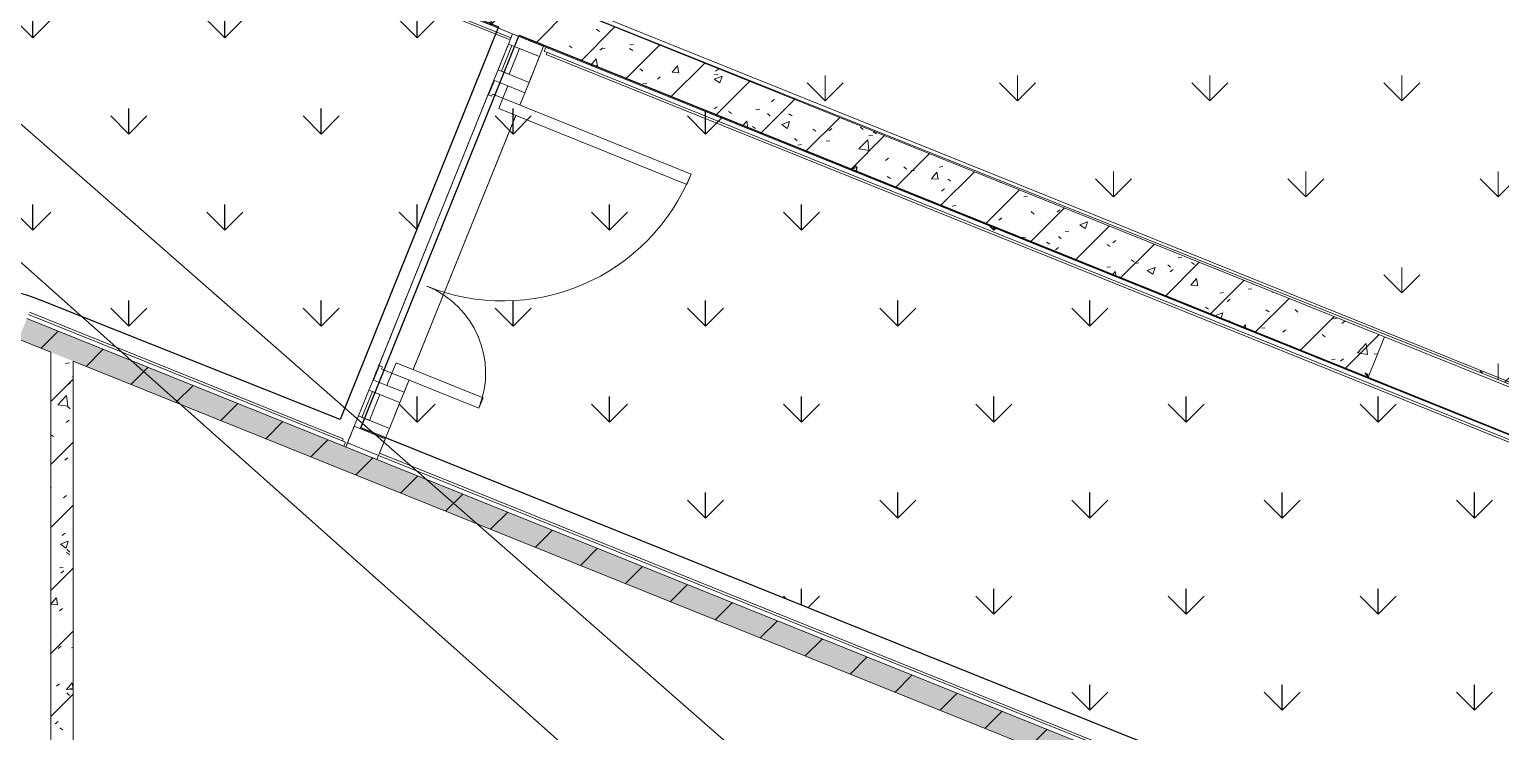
# Model space of a CAD drawing. Header units: millimetres. Extents: x -584918 to 2941280, y 3000189 to 4229862.
# Drawn here: x 195688 to 202286, y 4020824 to 4023976 of the extents above; entities that cross this region are included whole.
import ezdxf

# ---------------------------------------------------------------- set-up
doc = ezdxf.new("R2010")
doc.units = ezdxf.units.MM
doc.linetypes.add('ASVP_Штриховая_ш3 п1_5', pattern=[4.5, 3, -1.5])
for name, color, linetype, lineweight in [('Витраж', 7, 'Continuous', 0), ('Двери', 7, 'Continuous', 0), ('Линии разделители', 7, 'ASVP_Штриховая_ш3 п1_5', 0), ('Панели витража', 7, 'Continuous', 0), ('Перекрытие', 7, 'Continuous', 0), ('Стены внутренние', 7, 'Continuous', 0), ('Стены несущие', 7, 'Continuous', 0), ('Стены отделка', 7, 'Continuous', 0), ('экспертиза ДУ пояснения', 6, 'Continuous', 0), ('экспертиза условные обозначения', 1, 'Continuous', 0)]:
    doc.layers.add(name, color=color, linetype=linetype, lineweight=lineweight)
pattern_1 = [(45, (188753.27, 4005092.92), (-141.4214, 141.4214), [])]
pattern_2 = [(50, (188753.27, 4005092.92), (364.368, -31.8783), [38.1, -419.1]), (355, (188753.27, 4005092.9), (-70.486, 382.1133), [30.48, -335.28]), (100.451, (188783.63, 4005090.26), (293.885, 350.2334), [32.38, -356.18]), (46.184, (188753.27, 4005194.5), (542.1585, -84.086), [57.15, -628.65]), (96.636, (188798.45, 4005187.5), (474.805, 494.855), [48.57, -534.27]), (351.184, (188753.27, 4005194.5), (474.81, 494.85), [45.72, -502.92]), (21, (188804.07, 4005169.12), (303.2285, -204.5305), [38.1, -419.1]), (326, (188804.07, 4005169.1), (123.604, 368.376), [30.48, -335.28]), (71.451, (188829.33, 4005152.07), (426.834, 163.8427), [32.38, -356.18]), (37.5, (188753.27, 4005092.92), (6.17665, 169.11015), [16.764, -314.452, 16.764, -323.596, -336.55]), (37.5, (188753.27, 4005092.92), (6.17665, 169.11015), [-671.576, 16.764, -319.786]), (7.5, (188753.27, 4005092.92), (133.6389, 200.3615), [16.764, -177.292, 16.764, -306.832, -128.27]), (7.5, (188753.27, 4005092.92), (133.6389, 200.3615), [-517.652, 16.764, -111.506]), (327.5, (188639.98, 4005092.92), (271.1818, -11.45836), [16.764, -110.236, 16.764, -379.476, -525.78]), (327.5, (188639.98, 4005092.92), (271.1818, -11.45836), [-523.24, 16.764, -509.016]), (317.5, (188589.18, 4005092.92), (296.2585, 50.8528), [16.764, -148.336, 16.764, -246.38, -373.38]), (317.5, (188589.18, 4005092.92), (296.2585, 50.8528), [-428.244, 16.764, -356.616])]
pattern_3 = [(90, (188374.25, 3759702.1), (-431.0523, 431.0523), [114.3, -747.8046]), (45, (188374.25, 3759702.1), (-431.0523, 431.0523), [114.3, -495.3]), (135, (188374.25, 3759702.1), (-431.0523, -431.0523), [114.3, -495.3])]

# ---------------------------------------------------------------- blocks, each defined once
blk = doc.blocks.new('Системная панель - Cтеклопакет Двухкамерный_36 мм-6338300-АР Этаж 03')
at = {"layer": 'Панели витража', "lineweight": 18}
for p, q in [((62.5, 18), (-62.5, 18)), ((-62.5, 18), (-62.5, -18)), ((62.5, -18), (62.5, 18)), ((-62.5, -18), (62.5, -18))]:
    blk.add_line(p, q, dxfattribs=at)
blk = doc.blocks.new('Прямоугольный импост - 50х150 мм-6338301-АР Этаж 03')
at = {"layer": 'Витраж', "lineweight": 18}
for p, q in [((-50, 115), (0, 115)), ((-50, -35), (-50, 115)), ((0, 115), (0, -35)), ((0, -35), (-50, -35))]:
    blk.add_line(p, q, dxfattribs=at)
blk = doc.blocks.new('ASVP_ДверьАлюминиеваяВитражная_2 полотна - Остекленная Внутренняя-6432274-АР Этаж 03')
at = {"layer": 'Двери', "lineweight": 18}
for p, q in [((-665, 942.5), (-615, 942.5)), ((-665, 32.5), (-665, 942.5)), ((-615, 942.5), (-615, 32.5)), ((665, 452.5), (615, 452.5)), ((615, 452.5), (615, 32.5)), ((665, 32.5), (665, 452.5)), ((-725, 32.5), (-665, 32.5)), ((-725, -32.5), (-725, 32.5)), ((-615, 32.5), (-665, 32.5)), ((-665, 32.5), (-665, -17.5)), ((615, 32.5), (665, 32.5)), ((725, 32.5), (665, 32.5)), ((665, 32.5), (665, -17.5)), ((725, -32.5), (725, 32.5)), ((-655, -32.5), (-725, -32.5)), ((-665, -17.5), (-655, -17.5)), ((-655, -17.5), (-655, -32.5)), ((665, -17.5), (655, -17.5)), ((655, -17.5), (655, -32.5)), ((655, -32.5), (725, -32.5))]:
    blk.add_line(p, q, dxfattribs=at)
at = {"layer": 'Двери'}
for centre, radius, start, end in [((-665, 32.5), 910, 360, 90), ((665, 32.5), 420, 90, 180)]:
    blk.add_arc(centre, radius, start, end, dxfattribs=at)
blk = doc.blocks.new('Прямоугольный импост - 50х150 мм-6338298-АР Этаж 03')
at = {"layer": 'Витраж', "lineweight": 18}
for p, q in [((-25, 115), (25, 115)), ((-25, -35), (-25, 115)), ((25, 115), (25, 32.5)), ((25, -35), (-25, -35)), ((25, -32.5), (25, -35))]:
    blk.add_line(p, q, dxfattribs=at)
blk = doc.blocks.new('Прямоугольный импост - 50х150 мм-V4-АР Этаж 03')
at = {"layer": 'Витраж', "lineweight": 18}
for p, q in [((-25, 115), (25, 115)), ((-25, 32.5), (-25, 115)), ((25, 115), (25, -35)), ((-25, -35), (-25, -32.5)), ((25, -35), (-25, -35))]:
    blk.add_line(p, q, dxfattribs=at)
blk = doc.blocks.new('Прямоугольный импост - 50х150 мм-6338307-АР Этаж 03')
at = {"layer": 'Витраж', "lineweight": 18}
for p, q in [((0, 115), (-50, 115)), ((-50, 115), (-50, -35)), ((0, -35), (0, 115)), ((-50, -35), (0, -35))]:
    blk.add_line(p, q, dxfattribs=at)

msp = doc.modelspace()

# ---------------------------------------------------------------- hatches: boundary and pattern name
at = {"layer": 'Стены внутренние'}
h = msp.add_hatch(dxfattribs=at)
h.set_pattern_fill('FP_4', color=256, style=0, pattern_type=2)
h.set_pattern_definition(pattern_1)
h.paths.add_polyline_path([(201690.295, 4022411.068), (201765.05, 4022596.572), (195803.476, 4024998.997), (195728.721, 4024813.494), (201229.971, 4022596.572)])
h = msp.add_hatch(dxfattribs=at)
h.set_pattern_fill('FP_5', color=256, style=0, pattern_type=2)
h.set_pattern_definition(pattern_2)
h.paths.add_polyline_path([(201690.295, 4022411.068), (201765.05, 4022596.572), (195803.476, 4024998.997), (195728.721, 4024813.494), (201229.971, 4022596.572)])
h = msp.add_hatch(dxfattribs=at)
h.set_pattern_fill('FP_4', color=256, style=0, pattern_type=2)
h.set_pattern_definition(pattern_1)
h.paths.add_polyline_path([(204765.476, 4018907.711), (204802.854, 4019000.463), (195676.63, 4022678.195), (195639.252, 4022585.443), (204679.772, 4018942.249)])
h = msp.add_hatch(dxfattribs=at)
h.set_pattern_fill('FP_5', color=256, style=0, pattern_type=2)
h.set_pattern_definition(pattern_2)
h.paths.add_polyline_path([(204765.476, 4018907.711), (204802.854, 4019000.463), (195676.63, 4022678.195), (195639.252, 4022585.443), (204679.772, 4018942.249)])
h = msp.add_hatch(dxfattribs=at)
h.set_pattern_fill('FP_4', color=256, style=0, pattern_type=2)
h.set_pattern_definition(pattern_1)
h.paths.add_polyline_path([(195884.165, 4016142.249), (195884.165, 4022486.747), (195784.165, 4022527.046), (195784.165, 4016142.249)])
h = msp.add_hatch(dxfattribs=at)
h.set_pattern_fill('FP_5', color=256, style=0, pattern_type=2)
h.set_pattern_definition(pattern_2)
h.paths.add_polyline_path([(195884.165, 4016142.249), (195884.165, 4022486.747), (195784.165, 4022527.046), (195784.165, 4016142.249)])
at = {"layer": 'экспертиза условные обозначения'}
h = msp.add_hatch(dxfattribs=at)
h.set_pattern_fill('GRASS', color=2, scale=24)
h.set_pattern_definition([(90, (109166.84, 3464580.1), (-431.0523, 431.0523), [114.3, -747.8046]), (45, (109166.84, 3464580.1), (-431.0523, 431.0523), [114.3, -495.3]), (135, (109166.84, 3464580.1), (-431.0523, -431.0523), [114.3, -495.3])])
h.paths.add_polyline_path([(198054.974, 4024091.677), (201766.434, 4033248.088), (208778.477, 4030422.34), (205093.043, 4021277.003)])
at = {"layer": 'экспертиза условные обозначения', "lineweight": -3}
h = msp.add_hatch(dxfattribs=at)
h.set_pattern_fill('GRASS', color=3, scale=24)
h.set_pattern_definition(pattern_3)
edge = h.paths.add_edge_path()
edge.add_line((183888.124, 4027536.727), (184548.663, 4029324.281))
edge.add_line((184548.663, 4029324.281), (189725.301, 4027232.782))
edge.add_line((189725.301, 4027232.782), (191781.071, 4032334.136))
edge.add_line((191781.071, 4032334.136), (193172.349, 4031773.472))
edge.add_line((193172.349, 4031773.472), (191118.448, 4026676.755))
edge.add_line((191118.448, 4026676.755), (197791.947, 4023987.435))
edge.add_line((197791.947, 4023987.435), (197081.772, 4022225.149))
edge.add_line((197081.772, 4022225.149), (195745.319, 4022758.329))
edge.add_arc((195341.633, 4021726.997), 1107.523, 68.623549, 179.4277519)
edge.add_line((194234.165, 4021738.058), (194234.165, 4019842.249))
edge.add_line((194234.165, 4019842.249), (191484.165, 4019842.249))
edge.add_line((191484.165, 4019842.249), (191484.165, 4024475.51))
edge.add_line((191484.165, 4024475.51), (188548.703, 4025663.848))
edge.add_line((188548.703, 4025663.848), (183888.124, 4027536.727))
h = msp.add_hatch(dxfattribs=at)
h.set_pattern_fill('GRASS', color=3, scale=24)
h.set_pattern_definition(pattern_3)
edge = h.paths.add_edge_path()
edge.add_line((197174.524, 4022187.771), (197884.699, 4023950.057))
edge.add_line((197884.699, 4023950.057), (211211.276, 4018574.255))
edge.add_line((211211.276, 4018574.255), (210502.97, 4016816.606))
edge.add_line((210502.97, 4016816.606), (209348.703, 4017281.759))
edge.add_arc((208902.24, 4016256.474), 1118.275, 66.4691573, 178.9169665)
edge.add_line((207784.165, 4016277.61), (207784.165, 4014442.249))
edge.add_line((207784.165, 4014442.249), (204884.165, 4014442.249))
edge.add_line((204884.165, 4014442.249), (204884.165, 4019075.51))
edge.add_line((204884.165, 4019075.51), (200948.703, 4020666.833))
edge.add_line((200948.703, 4020666.833), (197174.524, 4022187.771))

# ---------------------------------------------------------------- linework, layer by layer
at = {"layer": 'Линии разделители'}
for p, q in [((197789.593, 4023794.317), (197836.315, 4023910.257)), ((197975.443, 4023854.191), (197928.721, 4023738.251)), ((197228.929, 4022403.039), (197770.904, 4023747.941)), ((197910.032, 4023691.875), (197887.606, 4023636.224)), ((197868.917, 4023589.848), (197409.172, 4022449)), ((197390.483, 4022402.624), (197368.057, 4022346.972)), ((197163.518, 4022240.723), (197210.24, 4022356.663)), ((197349.368, 4022300.597), (197302.646, 4022184.657)), ((197107.452, 4022101.595), (197144.829, 4022194.347)), ((197283.957, 4022138.281), (197257.793, 4022073.354))]:
    msp.add_line(p, q, dxfattribs=at)
at = {"layer": 'Перекрытие'}
for p, q in [((197789.593, 4023794.317), (197836.315, 4023910.257)), ((197975.443, 4023854.191), (197928.721, 4023738.251)), ((197228.929, 4022403.039), (197770.904, 4023747.941)), ((197910.032, 4023691.875), (197887.606, 4023636.224)), ((197868.917, 4023589.848), (197409.172, 4022449)), ((197390.483, 4022402.624), (197368.057, 4022346.972)), ((197163.518, 4022240.723), (197210.24, 4022356.663)), ((197349.368, 4022300.597), (197302.646, 4022184.657)), ((197107.452, 4022101.595), (197144.829, 4022194.347)), ((197114.927, 4022120.146), (197254.055, 4022064.079)), ((197283.957, 4022138.281), (197257.793, 4022073.354))]:
    msp.add_line(p, q, dxfattribs=at)
at = {"layer": 'Стены внутренние'}
for p, q in [((197843.791, 4023928.807), (195731.42, 4024780.061)), ((198006.107, 4023863.397), (198009.844, 4023872.672)), ((204665.692, 4021179.683), (198006.107, 4023863.397)), ((195687.843, 4022706.021), (197095.477, 4022138.765)), ((197095.477, 4022138.765), (197091.739, 4022129.49)), ((197257.793, 4022073.354), (197254.055, 4022064.079)), ((197257.793, 4022073.354), (204864.165, 4019008.1))]:
    msp.add_line(p, q, dxfattribs=at)
at = {"layer": 'Стены несущие'}
for p, q in [((201690.295, 4022411.068), (195728.721, 4024813.494)), ((201765.05, 4022596.572), (197034.704, 4024502.831)), ((204802.854, 4019000.463), (195676.63, 4022678.195)), ((195639.252, 4022585.443), (195784.165, 4022527.046)), ((201690.295, 4022411.068), (201765.05, 4022596.572)), ((195784.165, 4022527.046), (195784.165, 4019842.249)), ((195884.165, 4022486.747), (200709.402, 4020542.249)), ((195884.165, 4020542.249), (195884.165, 4022486.747))]:
    msp.add_line(p, q, dxfattribs=at)
at = {"layer": 'Стены отделка'}
for p, q in [((195721.245, 4024794.943), (197847.529, 4023938.083)), ((205093.043, 4021277.003), (198081, 4024102.752)), ((197847.529, 4023938.083), (197855.004, 4023956.633)), ((198003.407, 4023896.829), (197995.932, 4023878.278)), ((197995.932, 4023878.278), (205225.941, 4020964.692)), ((197105.652, 4022123.883), (195684.105, 4022696.745)), ((201765.05, 4022596.572), (205104.118, 4021250.977)), ((205214.867, 4020990.718), (201690.295, 4022411.068)), ((197098.176, 4022105.333), (197105.652, 4022123.883)), ((197254.055, 4022064.079), (197246.579, 4022045.529)), ((204854.165, 4019001.348), (197254.055, 4022064.079))]:
    msp.add_line(p, q, dxfattribs=at)
at = {"layer": 'экспертиза ДУ пояснения'}
for points in [[(214637.757, 4006036.567), (148498.361, 4064875.94)], [(148498.361, 4064875.94), (215582.524, 4006080.099)]]:
    msp.add_lwpolyline(points, dxfattribs=at)
at = {"layer": 'экспертиза условные обозначения', "color": 2}
msp.add_lwpolyline([(198054.974, 4024091.677), (201766.434, 4033248.088), (208778.477, 4030422.34), (205093.043, 4021277.003), (198054.974, 4024091.677)], dxfattribs=at)
at = {"layer": 'экспертиза условные обозначения', "color": 3, "lineweight": -3}
for points in [[(183888.124, 4027536.727), (184548.663, 4029324.281), (189725.301, 4027232.782), (191781.071, 4032334.136), (193172.349, 4031773.472), (191118.448, 4026676.755), (197791.947, 4023987.435), (197081.772, 4022225.149), (195745.319, 4022758.329, 0.52503513), (194234.165, 4021738.058), (194234.165, 4019842.249), (191484.165, 4019842.249), (191484.165, 4024475.51), (188548.703, 4025663.848), (183888.124, 4027536.727)], [(197174.524, 4022187.771), (197884.699, 4023950.057), (211211.276, 4018574.255), (210502.97, 4016816.606), (209348.703, 4017281.759, 0.53421838), (207784.165, 4016277.61), (207784.165, 4014442.249), (204884.165, 4014442.249), (204884.165, 4019075.51), (200948.703, 4020666.833), (197174.524, 4022187.771)]]:
    msp.add_lwpolyline(points, format="xyb", dxfattribs=at)

# ---------------------------------------------------------------- block references
at = {"layer": 'Витраж', "extrusion": (0, 0, -1), "rotation": 111.9486990835425}
for name, p in [('Прямоугольный импост - 50х150 мм-6338301-АР Этаж 03', (-197887.467, 4023943.551)), ('Прямоугольный импост - 50х150 мм-V4-АР Этаж 03', (-197812.712, 4023758.047)), ('Прямоугольный импост - 50х150 мм-6338298-АР Этаж 03', (-197252.048, 4022366.769))]:
    msp.add_blockref(name, p, dxfattribs=at)
at = {"layer": 'Витраж', "rotation": 248.0513009164575}
msp.add_blockref('Прямоугольный импост - 50х150 мм-6338307-АР Этаж 03', (197177.292, 4022181.265), dxfattribs=at)
at = {"layer": 'Двери', "rotation": 248.0513009164575}
msp.add_blockref('ASVP_ДверьАлюминиеваяВитражная_2 полотна - Остекленная Внутренняя-6432274-АР Этаж 03', (197532.38, 4023062.408), dxfattribs=at)
at = {"layer": 'Панели витража', "rotation": 68.05130091645754}
for p in [(197845.417, 4023839.205), (197219.342, 4022285.611)]:
    msp.add_blockref('Системная панель - Cтеклопакет Двухкамерный_36 мм-6338300-АР Этаж 03', p, dxfattribs=at)

doc.saveas('drawing.dxf')
